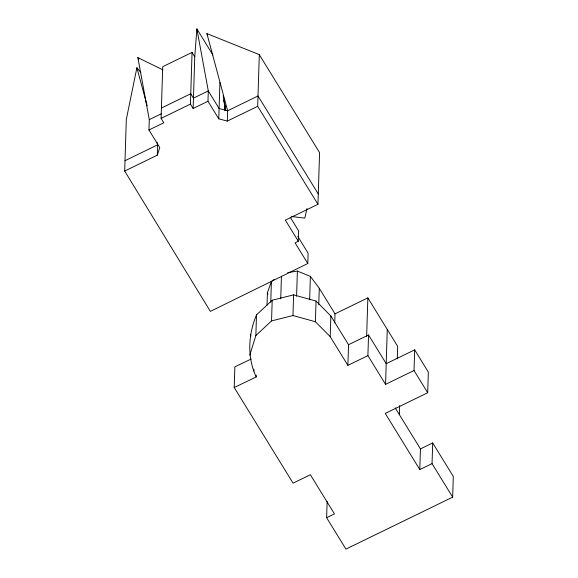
<?xml version="1.0" encoding="UTF-8"?>
<svg xmlns="http://www.w3.org/2000/svg" width="578" height="578" viewBox="0 0 578 578"><rect width="100%" height="100%" fill="white"/><g stroke="black" fill="none" stroke-linecap="round" stroke-linejoin="round"><path stroke-width="0.87" d="M297.778 236.388L308.11 253.186L307.785 263.517L210.363 311.376L124.689 171.052L126.315 119.379L136.899 67.691L140.822 72.546M124.689 171.052L157.303 155.179L159.774 147.563L148.958 129.978L149.283 119.646L137.86 57.619L162.982 69.895M157.303 155.179L157.628 144.84L156.934 142.239M148.958 129.978L163.791 122.76L161.096 118.367L162.714 66.694L192.055 52.41L194.757 56.803L193.131 108.476L207.964 101.251L208.29 90.919L196.867 28.9L212.877 54.917M193.131 108.476L190.437 104.091L192.055 52.41M227.32 121.091L227.645 110.759L206.917 33.611L259.305 54.643L257.68 106.316L227.32 121.091L218.78 118.837L219.929 82.437M432.691 442.958L432.041 463.628L419.801 469.582L420.452 448.911L432.691 442.958L453.311 476.482L452.661 497.152L345.933 549.1L326.621 517.707L334.445 513.9L310.364 474.748L293.068 483.165L234.22 387.506L234.87 366.835L251.155 359.032M234.22 387.506L256.206 376.964C247.081 357.32 248.15 334.597 256.509 314.873L272.202 300.235L293.61 294.867L316.043 301.051L330.869 315.993L348.541 344.712L347.891 365.383L367.897 355.643L368.547 334.973L348.541 344.712M253.894 371.098L253.952 369.299M249.768 355.224L255.859 335.543L256.509 314.873M256.206 376.964L256.264 375.173M267.014 305.213L267.412 292.627L271.407 281.558L274.109 279.434M270.757 302.229L271.407 281.558M255.859 335.543L271.552 320.906L272.202 300.235M280.735 298.768L281.443 276.298M271.552 320.906L292.959 315.537L293.61 294.867M296.593 296.239L297.381 271.075L287.692 272.621M307.785 263.517L295.105 242.905L298.299 241.214L298.624 230.875L290.3 217.342M309.649 299.751L310.379 276.385L297.381 271.075M298.299 241.214L285.344 220.16L317.951 204.287L319.569 152.614L259.305 54.643M347.891 365.383L330.219 336.663L315.393 321.722L316.043 301.051M318.76 304.447L319.273 288.27L310.379 276.385M330.219 336.663L330.869 315.993M326.621 517.707L327.134 501.531M334.734 322.842L335.016 313.861L319.273 288.27M366.64 336.519L367.854 297.872L335.016 313.861M386.198 363.591L387.267 329.438M386.22 363.692L414.672 349.842L414.021 370.512L385.569 384.363L386.22 363.692L368.547 334.973M397.259 358.895L397.65 346.316L367.854 297.872M399.369 414.636L399.651 405.648M419.801 469.582L385.251 413.415L427.698 392.751L428.349 372.08L414.672 349.842M194.757 56.803L196.867 28.9M306.976 208.528L304.808 218.137L291.666 216.526M161.414 108.035L190.762 93.752L193.457 98.137L208.29 90.919L219.105 108.505L227.645 110.759L258.005 95.984L318.276 193.955M149.283 119.646L161.775 113.563M161.096 118.367L190.437 104.091M125.014 160.72L157.628 144.84M292.959 315.537L315.393 321.722M257.68 106.316L317.951 204.287M414.021 370.512L427.698 392.751M367.897 355.643L385.569 384.363M432.041 463.628L452.661 497.152M207.964 101.251L218.78 118.837M395.186 407.844L420.452 448.911M137.86 57.619L138.799 59.151M206.917 33.611L207.654 35.258M267.412 292.627L267.932 294.346M136.899 67.691L147.152 105.832M250.411 334.554L250.852 336.223M223.209 95.673L225.658 110.362L223.946 99.871L225.08 110.47M224.842 105.875L225.138 109.466M224.741 105.788L224.864 110.058"/></g></svg>
